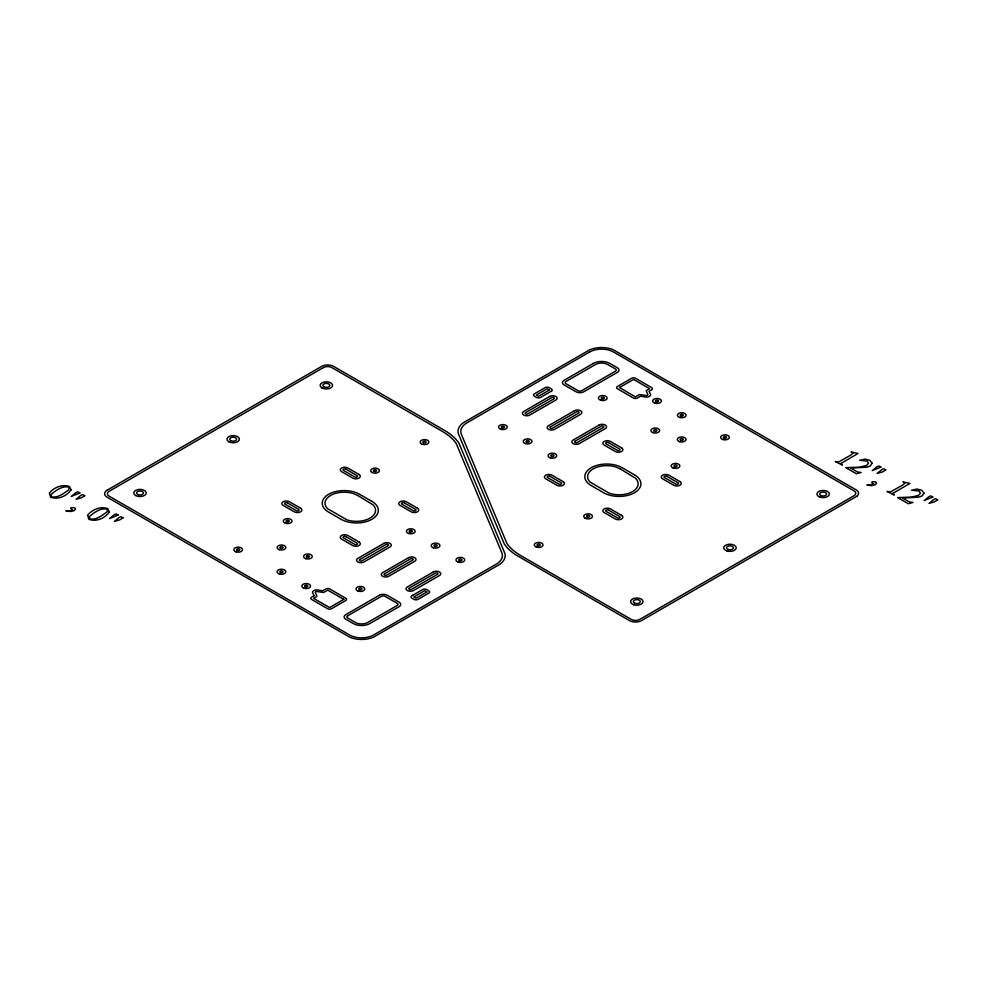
<?xml version="1.0" encoding="UTF-8"?>
<svg xmlns="http://www.w3.org/2000/svg" width="987" height="987" viewBox="0 0 987 987"><rect width="100%" height="100%" fill="white"/><g stroke="black" fill="none" stroke-linecap="round" stroke-linejoin="round"><path stroke-width="1.48" d="M426.853 591.99L416.045 598.233L413.8 596.975L424.62 590.695L426.853 591.953M841.06 463.409L842.404 465.111L835.138 461.484L838.531 462.027L850.338 455.377L853.015 453.28L851.065 451.923L858.011 453.477L841.06 463.409M892.939 493.364L894.284 495.055L887.029 491.44L890.41 491.97L902.229 485.333L904.894 483.235L902.945 481.878L909.903 483.42L892.939 493.364M69.411 488.022L68.485 489.984C63.624 493.389 57.777 498.312 51.472 496.757L51.201 494.314C55.975 490.465 62.033 485.703 68.535 487.01L69.411 488.022M107.694 510.119L106.769 512.08C101.908 515.498 96.06 520.42 89.755 518.866L89.484 516.423C94.258 512.561 100.316 507.799 106.818 509.107L107.694 510.119M872.101 463.224L870.238 465.987L866.87 467.196L850.646 468.122L857.469 471.934L861.157 472.502L856.432 473.772L845.822 467.641L859.887 467.135L866.746 465.383L868.523 463.15L867.117 461.065L859.628 460.275L865.093 459.078L869.843 460.3L872.101 463.224M923.98 493.179L922.129 495.943L918.749 497.152L902.525 498.077L909.348 501.889L913.049 502.457L908.324 503.728L897.701 497.596L911.766 497.09L918.638 495.338L920.402 493.105L918.996 491.02L911.507 490.218L916.985 489.034L921.722 490.255L923.98 493.179M79.848 492.932L71.237 496.461L76.357 492.328L77.936 491.822L79.848 492.932M118.132 515.041L109.532 518.57L114.64 514.437L116.232 513.931L118.132 515.041M880.885 467.085L872.274 470.614L877.381 466.481L878.973 465.975L880.885 467.085M932.764 497.029L924.153 500.569L929.26 496.436L930.852 495.918L932.764 497.029M84.734 495.745L81.378 497.83L76.098 499.274L81.205 495.116L82.809 494.635L84.734 495.745M123.017 517.854L119.674 519.927L114.381 521.37L119.501 517.225L121.093 516.732L123.017 517.854M885.771 469.898L882.415 471.971L877.135 473.415L882.242 469.269L883.834 468.776L885.771 469.898M937.65 499.841L934.294 501.927L929.014 503.37L934.121 499.225L935.713 498.731L937.65 499.841M71.422 507.639L70.756 508.478L71.397 509.292C76.011 510.304 67.449 511.599 66.413 510.538L65.821 510.871L70.682 511.537L74.173 510.624L75.518 509.058L74.716 507.713L71.422 507.639M872.459 481.779L871.78 482.618L872.434 483.445C877.048 484.457 868.486 485.74 867.437 484.679L866.857 485.024L871.718 485.69L875.21 484.765L876.555 483.198L875.753 481.866L872.459 481.779M71.027 489.873C66.647 496.227 58.06 499.953 50.596 497.226L49.35 492.994C54.075 487.356 62.255 483.963 69.423 486.505L71.027 489.873M109.31 511.982C104.93 518.323 96.356 522.061 88.879 519.322L87.633 515.091C92.359 509.465 100.551 506.06 107.706 508.613L109.31 511.982M525.763 412.529L525.405 412.8A1.567 0.913 0 0 0 525.652 413.898A1.567 0.913 0 0 0 527.552 414.034L554.102 398.711A1.567 0.913 0 0 0 553.855 397.613A1.567 0.913 0 0 0 551.955 397.465L525.763 412.529M359.947 559.456L359.576 559.728A1.567 0.913 0 0 0 359.836 560.813A1.567 0.913 0 0 0 361.723 560.961L388.286 545.638A1.567 0.913 0 0 0 388.027 544.54A1.567 0.913 0 0 0 386.127 544.392L359.947 559.456M550.499 426.816L550.141 427.087A1.567 0.913 0 0 0 550.388 428.173A1.567 0.913 0 0 0 552.288 428.321L578.838 412.998A1.567 0.913 0 0 0 578.592 411.9A1.567 0.913 0 0 0 576.692 411.752L550.499 426.816M619.54 387.509L635.381 396.873L639.465 394.541L645.498 395.392A1.567 0.913 0 0 0 647.386 395.256A1.567 0.913 0 0 0 647.645 394.158L646.152 390.679L649.582 388.681L633.605 379.44L619.54 387.509M343.772 599.368L329.609 607.56L313.582 598.344L317.012 596.321L315.519 592.842A1.567 0.913 0 0 1 315.766 591.744A1.567 0.913 0 0 1 317.666 591.608L323.699 592.459L327.77 590.127L343.772 599.368M384.683 573.731L384.325 574.002A1.567 0.913 0 0 0 384.572 575.1A1.567 0.913 0 0 0 386.472 575.248L413.022 559.913A1.567 0.913 0 0 0 412.763 558.827A1.567 0.913 0 0 0 410.876 558.679L384.683 573.731M575.248 441.09L574.878 441.362A1.567 0.913 0 0 0 575.137 442.46A1.567 0.913 0 0 0 577.025 442.608L603.575 427.272A1.567 0.913 0 0 0 603.328 426.187A1.567 0.913 0 0 0 601.428 426.039L575.248 441.09M409.42 588.018L409.062 588.289A1.567 0.913 0 0 0 409.309 589.387A1.567 0.913 0 0 0 411.209 589.535L437.759 574.2A1.567 0.913 0 0 0 437.512 573.102A1.567 0.913 0 0 0 435.612 572.966L409.42 588.018M107.065 490.218L106.374 490.675A8.661 5.009 0 0 0 106.374 496.757L349.595 637.108A19.691 11.363 0 0 0 373.579 637.108L499.57 564.441A23.799 13.744 0 0 0 504.9 553.51L458.819 442.904L456.969 440.523A65.858 38.024 0 0 0 444.323 430.233L332.915 365.98A8.661 5.009 0 0 0 322.367 365.98L107.065 490.218M566.044 381.451L565.748 381.648A2.702 1.555 0 0 0 565.748 383.548L578.246 390.766A2.702 1.555 0 0 0 581.54 390.766L615.715 371.026A2.702 1.555 0 0 0 615.715 369.126L606.956 364.117A8.846 5.108 0 0 0 596.185 364.117L566.044 381.451M347.732 615.777L347.449 615.974A2.702 1.555 0 0 0 347.449 617.874L356.196 622.883A8.846 5.108 0 0 0 366.979 622.883L397.416 605.352A2.702 1.555 0 0 0 397.416 603.452L384.918 596.234A2.702 1.555 0 0 0 381.624 596.234L347.732 615.777M856.79 496.325L640.797 621.02A8.661 5.009 0 0 1 630.249 621.02L515.893 554.941A65.932 38.061 0 0 1 506.183 546.477L504.345 544.096L458.264 433.49A23.799 13.744 0 0 1 463.594 422.559L589.584 349.892A19.691 11.363 0 0 1 613.556 349.892L856.79 490.243A8.661 5.009 0 0 1 856.79 496.325M549.364 390.05L538.507 396.305L536.311 395.047L547.119 388.767L549.364 390.05M551.548 391.074L540.58 397.428A2.924 1.69 0 0 1 536.459 397.428L534.127 396.058A2.924 1.69 0 0 1 534.127 393.998L545.379 387.509A2.924 1.69 0 0 1 548.932 387.509L551.548 389.014A2.924 1.69 0 0 1 551.548 391.074M412.8 595.235L411.616 595.926A2.924 1.69 0 0 0 411.616 597.986L414.232 599.491A2.924 1.69 0 0 0 417.785 599.491L429.037 593.002A2.924 1.69 0 0 0 429.037 590.942L426.705 589.572A2.924 1.69 0 0 0 422.572 589.572L412.8 595.235M651.753 389.692L649.064 391.259L650.655 394.615A4.367 2.529 0 0 1 646.275 397.132L640.489 396.219L637.429 397.983A2.924 1.69 0 0 1 633.309 397.983L616.986 388.483A2.924 1.69 0 0 1 617.455 386.46L631.816 378.181A2.924 1.69 0 0 1 635.369 378.181L651.753 387.644A2.924 1.69 0 0 1 651.753 389.692M314.1 595.741L311.398 597.308A2.924 1.69 0 0 0 311.398 599.356L327.795 608.819A2.924 1.69 0 0 0 331.348 608.819L345.709 600.54A2.924 1.69 0 0 0 346.166 598.517L329.855 589.017A2.924 1.69 0 0 0 325.722 589.017L322.675 590.781L316.876 589.868A4.367 2.529 0 0 0 312.509 592.385L314.1 595.741M323.477 367.546L109.088 491.316A5.885 3.393 0 0 0 109.088 496.116L349.632 634.999A16.902 9.759 0 0 0 373.542 634.999L496.227 564.169A21.023 12.14 0 0 0 501.803 552.745L456.179 443.422A63.045 36.396 0 0 0 442.324 431.356L331.792 367.546A5.885 3.393 0 0 0 323.477 367.546M589.621 352.001L466.937 422.831A21.023 12.14 0 0 0 461.361 434.255L506.985 543.578A63.045 36.396 0 0 0 520.84 555.644L631.372 619.454A5.885 3.393 0 0 0 639.687 619.454L854.063 495.684A5.885 3.393 0 0 0 854.063 490.884L613.532 352.001A16.902 9.759 0 0 0 589.621 352.001M593.347 363.426L564.009 380.353A5.49 3.171 0 0 0 564.009 384.831L576.013 391.765A5.49 3.171 0 0 0 583.773 391.765L617.455 372.321A5.49 3.171 0 0 0 617.455 367.843L609.793 363.426A11.634 6.712 0 0 0 593.347 363.426M549.648 396.466L523.678 411.468A4.367 2.529 0 0 0 523.678 415.033A4.367 2.529 0 0 0 529.859 415.033L555.829 400.043A4.367 2.529 0 0 0 555.829 396.466A4.367 2.529 0 0 0 549.648 396.466M574.385 410.752L548.414 425.755A4.367 2.529 0 0 0 548.414 429.32A4.367 2.529 0 0 0 554.595 429.32L580.578 414.33A4.367 2.529 0 0 0 580.578 410.752A4.367 2.529 0 0 0 574.385 410.752M383.832 543.393L357.849 558.395A4.367 2.529 0 0 0 357.849 561.961A4.367 2.529 0 0 0 364.03 561.961L390.013 546.971A4.367 2.529 0 0 0 390.013 543.393A4.367 2.529 0 0 0 383.832 543.393M599.121 425.039L573.151 440.029A4.367 2.529 0 0 0 573.151 443.607A4.367 2.529 0 0 0 579.332 443.607L605.315 428.605A4.367 2.529 0 0 0 605.315 425.039A4.367 2.529 0 0 0 599.121 425.039M408.569 557.68L382.586 572.67A4.367 2.529 0 0 0 382.586 576.248A4.367 2.529 0 0 0 388.779 576.248L414.75 561.245A4.367 2.529 0 0 0 414.75 557.68A4.367 2.529 0 0 0 408.569 557.68M379.39 595.235L345.709 614.679A5.49 3.171 0 0 0 345.709 619.157L353.358 623.574A11.634 6.712 0 0 0 369.817 623.574L399.143 606.647A5.49 3.171 0 0 0 399.143 602.169L387.151 595.235A5.49 3.171 0 0 0 379.39 595.235M433.305 571.966L407.323 586.957A4.367 2.529 0 0 0 407.323 590.534A4.367 2.529 0 0 0 413.516 590.534L439.486 575.532A4.367 2.529 0 0 0 439.486 571.966A4.367 2.529 0 0 0 433.305 571.966M608.609 442.657L608.128 442.435A1.641 0.95 0 0 0 606.141 442.595A1.641 0.95 0 0 0 605.882 443.731L617.615 450.516A1.641 0.95 0 0 0 619.589 450.356A1.641 0.95 0 0 0 619.861 449.221L608.609 442.657M667.052 476.4L666.558 476.178A1.641 0.95 0 0 0 664.584 476.326A1.641 0.95 0 0 0 664.313 477.474L676.046 484.247A1.641 0.95 0 0 0 678.032 484.099A1.641 0.95 0 0 0 678.291 482.951L667.052 476.4M620.305 468.936L616.209 467.122A19.061 11.005 0 0 0 593.199 468.874A19.061 11.005 0 0 0 590.164 482.162L609.522 493.327A19.061 11.005 0 0 0 632.531 491.588A19.061 11.005 0 0 0 635.566 478.3L620.305 468.936M550.166 476.4L549.685 476.178A1.641 0.95 0 0 0 547.699 476.326A1.641 0.95 0 0 0 547.44 477.474L559.173 484.247A1.641 0.95 0 0 0 561.159 484.099A1.641 0.95 0 0 0 561.418 482.951L550.166 476.4M608.609 510.131L608.128 509.921A1.641 0.95 0 0 0 606.141 510.069A1.641 0.95 0 0 0 605.882 511.217L617.615 517.99A1.641 0.95 0 0 0 619.589 517.842A1.641 0.95 0 0 0 619.861 516.694L608.609 510.131M346.03 469.22L345.549 469.01A1.641 0.95 0 0 0 343.562 469.158A1.641 0.95 0 0 0 343.303 470.305L355.036 477.079A1.641 0.95 0 0 0 357.023 476.931A1.641 0.95 0 0 0 357.282 475.783L346.03 469.22M404.473 502.963L403.991 502.753A1.641 0.95 0 0 0 402.005 502.901A1.641 0.95 0 0 0 401.746 504.049L413.479 510.822A1.641 0.95 0 0 0 415.465 510.674A1.641 0.95 0 0 0 415.724 509.526L404.473 502.963M357.738 495.486L353.642 493.673A19.061 11.005 0 0 0 330.633 495.412A19.061 11.005 0 0 0 327.598 508.7L346.955 519.878A19.061 11.005 0 0 0 369.965 518.126A19.061 11.005 0 0 0 372.987 504.838L357.738 495.486M287.599 502.963L287.106 502.753A1.641 0.95 0 0 0 285.132 502.901A1.641 0.95 0 0 0 284.873 504.049L296.606 510.822A1.641 0.95 0 0 0 298.58 510.674A1.641 0.95 0 0 0 298.839 509.526L287.599 502.963M346.03 536.706L345.549 536.484A1.641 0.95 0 0 0 343.562 536.644A1.641 0.95 0 0 0 343.303 537.779L355.036 544.565A1.641 0.95 0 0 0 357.023 544.405A1.641 0.95 0 0 0 357.282 543.269L346.03 536.706M621.576 447.876L610.447 441.448A4.441 2.566 0 0 0 604.155 441.448A4.441 2.566 0 0 0 604.155 445.075L615.296 451.503A4.441 2.566 0 0 0 621.576 451.503A4.441 2.566 0 0 0 621.576 447.876M680.018 481.619L668.878 475.191A4.441 2.566 0 0 0 662.598 475.191A4.441 2.566 0 0 0 662.598 478.818L673.726 485.246A4.441 2.566 0 0 0 680.018 485.246A4.441 2.566 0 0 0 680.018 481.619M634.505 474.87L622.143 467.727A21.862 12.621 0 0 0 591.213 467.727A21.862 12.621 0 0 0 591.213 485.579L603.588 492.723A21.862 12.621 0 0 0 634.505 492.723A21.862 12.621 0 0 0 634.505 474.87M563.133 481.619L552.004 475.191A4.441 2.566 0 0 0 545.725 475.191A4.441 2.566 0 0 0 545.725 478.818L556.853 485.246A4.441 2.566 0 0 0 563.133 485.246A4.441 2.566 0 0 0 563.133 481.619M621.576 515.35L610.447 508.922A4.441 2.566 0 0 0 604.155 508.922A4.441 2.566 0 0 0 604.155 512.549L615.296 518.977A4.441 2.566 0 0 0 621.576 518.977A4.441 2.566 0 0 0 621.576 515.35M358.997 474.451L347.868 468.023A4.441 2.566 0 0 0 341.588 468.023A4.441 2.566 0 0 0 341.588 471.65L352.717 478.078A4.441 2.566 0 0 0 358.997 478.078A4.441 2.566 0 0 0 358.997 474.451M417.439 508.182L406.311 501.754A4.441 2.566 0 0 0 400.031 501.754A4.441 2.566 0 0 0 400.031 505.381L411.16 511.809A4.441 2.566 0 0 0 417.439 511.809A4.441 2.566 0 0 0 417.439 508.182M371.939 501.421L359.576 494.277A21.862 12.621 0 0 0 328.646 494.277A21.862 12.621 0 0 0 328.646 512.13L341.021 519.273A21.862 12.621 0 0 0 371.939 519.273A21.862 12.621 0 0 0 371.939 501.421M300.566 508.182L289.425 501.754A4.441 2.566 0 0 0 283.146 501.754A4.441 2.566 0 0 0 283.146 505.381L294.274 511.809A4.441 2.566 0 0 0 300.566 511.809A4.441 2.566 0 0 0 300.566 508.182M358.997 541.925L347.868 535.497A4.441 2.566 0 0 0 341.588 535.497A4.441 2.566 0 0 0 341.588 539.124L352.717 545.552A4.441 2.566 0 0 0 358.997 545.552A4.441 2.566 0 0 0 358.997 541.925M722.792 439.536A4.367 2.529 0 0 0 729.344 437.352A4.367 2.529 0 0 0 722.792 435.156A4.367 2.529 0 0 0 722.792 439.536M724.187 438.129A1.567 0.913 0 0 0 726.543 437.352A1.567 0.913 0 0 0 724.187 436.562A1.567 0.913 0 0 0 724.187 438.129M726.851 550.931A6.243 3.603 0 0 0 736.216 547.81A6.243 3.603 0 0 0 726.851 544.688A6.243 3.603 0 0 0 726.851 550.931M673.307 468.097A4.367 2.529 0 0 0 679.87 465.913A4.367 2.529 0 0 0 673.307 463.73A4.367 2.529 0 0 0 673.307 468.097M585.032 518.15A4.367 2.529 0 0 0 592.348 517.015A4.367 2.529 0 0 0 586.981 513.919A4.367 2.529 0 0 0 585.032 518.15M633.691 604.723A6.243 3.603 0 0 0 643.055 601.601A6.243 3.603 0 0 0 633.691 598.48A6.243 3.603 0 0 0 633.691 604.723M536.459 547.119A4.367 2.529 0 0 0 543.01 544.923A4.367 2.529 0 0 0 536.459 542.739A4.367 2.529 0 0 0 536.459 547.119M820.024 497.14A6.243 3.603 0 0 0 829.388 494.018A6.243 3.603 0 0 0 820.024 490.897A6.243 3.603 0 0 0 820.024 497.14M653.098 432.701A4.367 2.529 0 0 0 659.649 430.517A4.367 2.529 0 0 0 653.098 428.333A4.367 2.529 0 0 0 653.098 432.701M550.215 457.882A4.367 2.529 0 0 0 556.767 455.698A4.367 2.529 0 0 0 550.215 453.514A4.367 2.529 0 0 0 550.215 457.882M600.589 400.228A4.367 2.529 0 0 0 607.153 398.045A4.367 2.529 0 0 0 600.589 395.849A4.367 2.529 0 0 0 600.589 400.228M679.549 417.427A4.367 2.529 0 0 0 686.113 415.243A4.367 2.529 0 0 0 679.549 413.059A4.367 2.529 0 0 0 679.549 417.427M654.813 403.14A4.367 2.529 0 0 0 661.376 400.956A4.367 2.529 0 0 0 654.813 398.773A4.367 2.529 0 0 0 654.813 403.14M679.488 441.67A4.367 2.529 0 0 0 686.051 439.486A4.367 2.529 0 0 0 679.488 437.303A4.367 2.529 0 0 0 679.488 441.67M500.668 429.283A4.367 2.529 0 0 0 507.232 427.1A4.367 2.529 0 0 0 500.668 424.916A4.367 2.529 0 0 0 500.668 429.283M525.405 443.57A4.367 2.529 0 0 0 531.968 441.386A4.367 2.529 0 0 0 525.405 439.19A4.367 2.529 0 0 0 525.405 443.57M674.713 466.703A1.567 0.913 0 0 0 677.07 465.913A1.567 0.913 0 0 0 674.713 465.124A1.567 0.913 0 0 0 674.713 466.703M551.61 456.487A1.567 0.913 0 0 0 553.966 455.698A1.567 0.913 0 0 0 551.61 454.908A1.567 0.913 0 0 0 551.61 456.487M680.882 440.276A1.567 0.913 0 0 0 683.251 439.486A1.567 0.913 0 0 0 680.882 438.697A1.567 0.913 0 0 0 680.882 440.276M537.533 545.564A1.567 0.913 0 0 0 540.16 545.157A1.567 0.913 0 0 0 538.236 544.047A1.567 0.913 0 0 0 537.533 545.564M635.085 603.328A3.442 1.986 0 0 0 640.255 601.601A3.442 1.986 0 0 0 635.085 599.886A3.442 1.986 0 0 0 635.085 603.328M654.492 431.307A1.567 0.913 0 0 0 656.848 430.517A1.567 0.913 0 0 0 654.492 429.727A1.567 0.913 0 0 0 654.492 431.307M728.258 549.537A3.442 1.986 0 0 0 733.415 547.81A3.442 1.986 0 0 0 728.258 546.095A3.442 1.986 0 0 0 728.258 549.537M680.956 416.02A1.567 0.913 0 0 0 683.312 415.243A1.567 0.913 0 0 0 680.956 414.454A1.567 0.913 0 0 0 680.956 416.02M502.075 427.889A1.567 0.913 0 0 0 504.431 427.1A1.567 0.913 0 0 0 502.075 426.31A1.567 0.913 0 0 0 502.075 427.889M821.418 495.745A3.442 1.986 0 0 0 826.588 494.018A3.442 1.986 0 0 0 821.418 492.303A3.442 1.986 0 0 0 821.418 495.745M656.219 401.746A1.567 0.913 0 0 0 658.576 400.956A1.567 0.913 0 0 0 656.219 400.167A1.567 0.913 0 0 0 656.219 401.746M526.811 442.164A1.567 0.913 0 0 0 529.168 441.386A1.567 0.913 0 0 0 526.811 440.597A1.567 0.913 0 0 0 526.811 442.164M587.339 517.151A1.567 0.913 0 0 0 589.695 516.361A1.567 0.913 0 0 0 587.339 515.572A1.567 0.913 0 0 0 587.339 517.151M601.996 398.822A1.567 0.913 0 0 0 604.352 398.045A1.567 0.913 0 0 0 601.996 397.255A1.567 0.913 0 0 0 601.996 398.822M228.774 441.732A6.243 3.603 0 0 0 239.212 440.116A6.243 3.603 0 0 0 231.575 435.711A6.243 3.603 0 0 0 228.774 441.732M285.477 523.27A4.367 2.529 0 0 0 292.041 521.087A4.367 2.529 0 0 0 285.477 518.903A4.367 2.529 0 0 0 285.477 523.27M371.951 472.428A4.367 2.529 0 0 0 379.267 471.292A4.367 2.529 0 0 0 373.913 468.196A4.367 2.529 0 0 0 371.951 472.428M321.935 387.94A6.243 3.603 0 0 0 332.385 386.324A6.243 3.603 0 0 0 324.735 381.92A6.243 3.603 0 0 0 321.935 387.94M421.424 443.854A4.367 2.529 0 0 0 428.74 442.731A4.367 2.529 0 0 0 423.386 439.634A4.367 2.529 0 0 0 421.424 443.854M236.004 551.844A4.367 2.529 0 0 0 242.555 549.648A4.367 2.529 0 0 0 236.004 547.464A4.367 2.529 0 0 0 236.004 551.844M135.601 495.523A6.243 3.603 0 0 0 146.051 493.907A6.243 3.603 0 0 0 138.402 489.49A6.243 3.603 0 0 0 135.601 495.523M305.699 558.667A4.367 2.529 0 0 0 312.25 556.483A4.367 2.529 0 0 0 305.699 554.299A4.367 2.529 0 0 0 305.699 558.667M408.581 533.486A4.367 2.529 0 0 0 415.145 531.302A4.367 2.529 0 0 0 408.581 529.118A4.367 2.529 0 0 0 408.581 533.486M358.195 591.151A4.367 2.529 0 0 0 364.758 588.955A4.367 2.529 0 0 0 358.195 586.771A4.367 2.529 0 0 0 358.195 591.151M279.235 573.94A4.367 2.529 0 0 0 285.798 571.757A4.367 2.529 0 0 0 279.235 569.573A4.367 2.529 0 0 0 279.235 573.94M303.971 588.227A4.367 2.529 0 0 0 310.535 586.044A4.367 2.529 0 0 0 303.971 583.86A4.367 2.529 0 0 0 303.971 588.227M279.296 549.697A4.367 2.529 0 0 0 285.86 547.514A4.367 2.529 0 0 0 279.296 545.33A4.367 2.529 0 0 0 279.296 549.697M458.116 562.084A4.367 2.529 0 0 0 464.68 559.9A4.367 2.529 0 0 0 458.116 557.717A4.367 2.529 0 0 0 458.116 562.084M433.379 547.81A4.367 2.529 0 0 0 439.943 545.614A4.367 2.529 0 0 0 433.379 543.43A4.367 2.529 0 0 0 433.379 547.81M230.748 440.597A3.442 1.986 0 0 0 236.51 439.696A3.442 1.986 0 0 0 232.29 437.266A3.442 1.986 0 0 0 230.748 440.597M286.551 521.728A1.567 0.913 0 0 0 289.179 521.321A1.567 0.913 0 0 0 287.254 520.211A1.567 0.913 0 0 0 286.551 521.728M373.925 471.28A1.567 0.913 0 0 0 376.565 470.873A1.567 0.913 0 0 0 374.641 469.763A1.567 0.913 0 0 0 373.925 471.28M323.921 386.805A3.442 1.986 0 0 0 329.683 385.917A3.442 1.986 0 0 0 325.463 383.474A3.442 1.986 0 0 0 323.921 386.805M423.411 442.719A1.567 0.913 0 0 0 426.039 442.312A1.567 0.913 0 0 0 424.114 441.201A1.567 0.913 0 0 0 423.411 442.719M237.398 550.438A1.567 0.913 0 0 0 239.755 549.648A1.567 0.913 0 0 0 237.398 548.871A1.567 0.913 0 0 0 237.398 550.438M138.303 494.697A3.442 1.986 0 0 0 143.46 492.982A3.442 1.986 0 0 0 138.303 491.255A3.442 1.986 0 0 0 138.303 494.697M307.093 557.273A1.567 0.913 0 0 0 309.449 556.483A1.567 0.913 0 0 0 307.093 555.693A1.567 0.913 0 0 0 307.093 557.273M409.975 532.092A1.567 0.913 0 0 0 412.332 531.302A1.567 0.913 0 0 0 409.975 530.512A1.567 0.913 0 0 0 409.975 532.092M359.601 589.745A1.567 0.913 0 0 0 361.958 588.955A1.567 0.913 0 0 0 359.601 588.178A1.567 0.913 0 0 0 359.601 589.745M280.641 572.546A1.567 0.913 0 0 0 282.998 571.757A1.567 0.913 0 0 0 280.641 570.979A1.567 0.913 0 0 0 280.641 572.546M305.378 586.833A1.567 0.913 0 0 0 307.734 586.044A1.567 0.913 0 0 0 305.378 585.254A1.567 0.913 0 0 0 305.378 586.833M280.382 548.155A1.567 0.913 0 0 0 283.01 547.748A1.567 0.913 0 0 0 281.085 546.638A1.567 0.913 0 0 0 280.382 548.155M459.523 560.69A1.567 0.913 0 0 0 461.879 559.9A1.567 0.913 0 0 0 459.523 559.111A1.567 0.913 0 0 0 459.523 560.69M434.773 546.403A1.567 0.913 0 0 0 437.142 545.614A1.567 0.913 0 0 0 434.773 544.836A1.567 0.913 0 0 0 434.773 546.403"/></g></svg>
